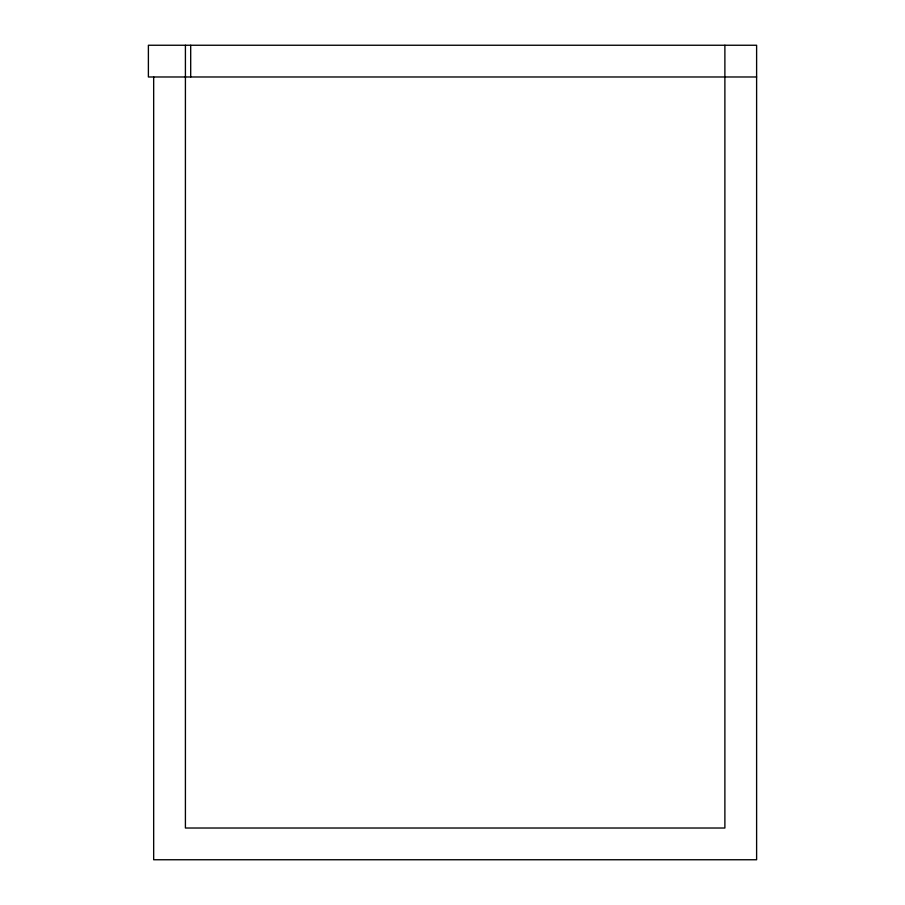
<?xml version="1.0" encoding="UTF-8"?>
<svg xmlns="http://www.w3.org/2000/svg" width="905" height="905" viewBox="0 0 905 905"><rect width="100%" height="100%" fill="white"/><g stroke="black" fill="none" stroke-linecap="round" stroke-linejoin="round"><path stroke-width="1.36" d="M756.614 76.982L148.386 76.982L148.386 45.25L756.614 45.25L756.614 859.75L153.669 859.75L153.669 76.982M724.882 45.25L724.882 828.018L185.412 828.018L185.412 45.25M190.695 45.25L190.695 76.982"/></g></svg>
